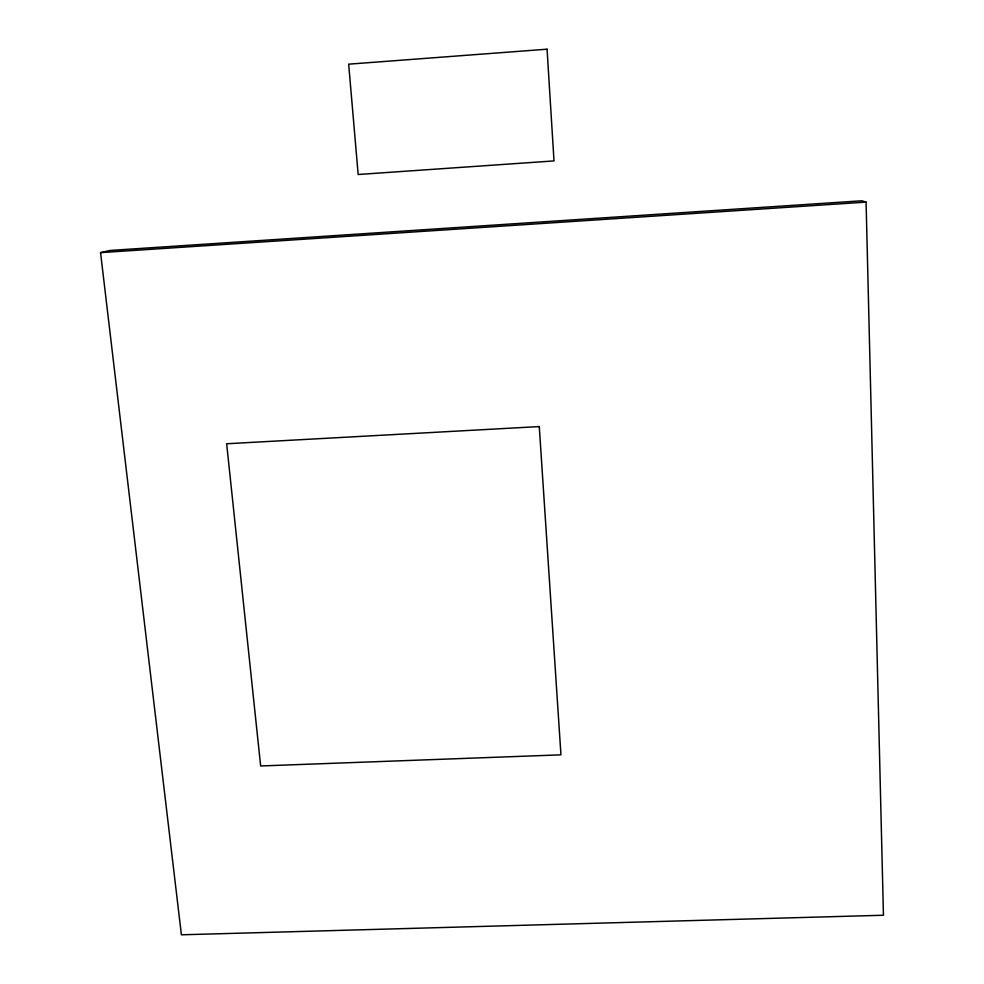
<?xml version="1.0" encoding="UTF-8"?>
<svg xmlns="http://www.w3.org/2000/svg" width="984" height="984" viewBox="0 0 984 984"><rect width="100%" height="100%" fill="white"/><g stroke="black" fill="none" stroke-linecap="round" stroke-linejoin="round"><path stroke-width="1.48" d="M100.552 252.63L110.097 250.453L861.849 200.785L866.08 202.114L883.447 915.243L181.4 934.8L100.552 252.63L866.08 202.114M547.067 49.2L348.668 64.169L358.164 174.5L554.004 160.921L547.067 49.2M539.269 426.576L226.664 443.759L260.649 765.97L560.954 754.839L539.269 426.576"/></g></svg>
